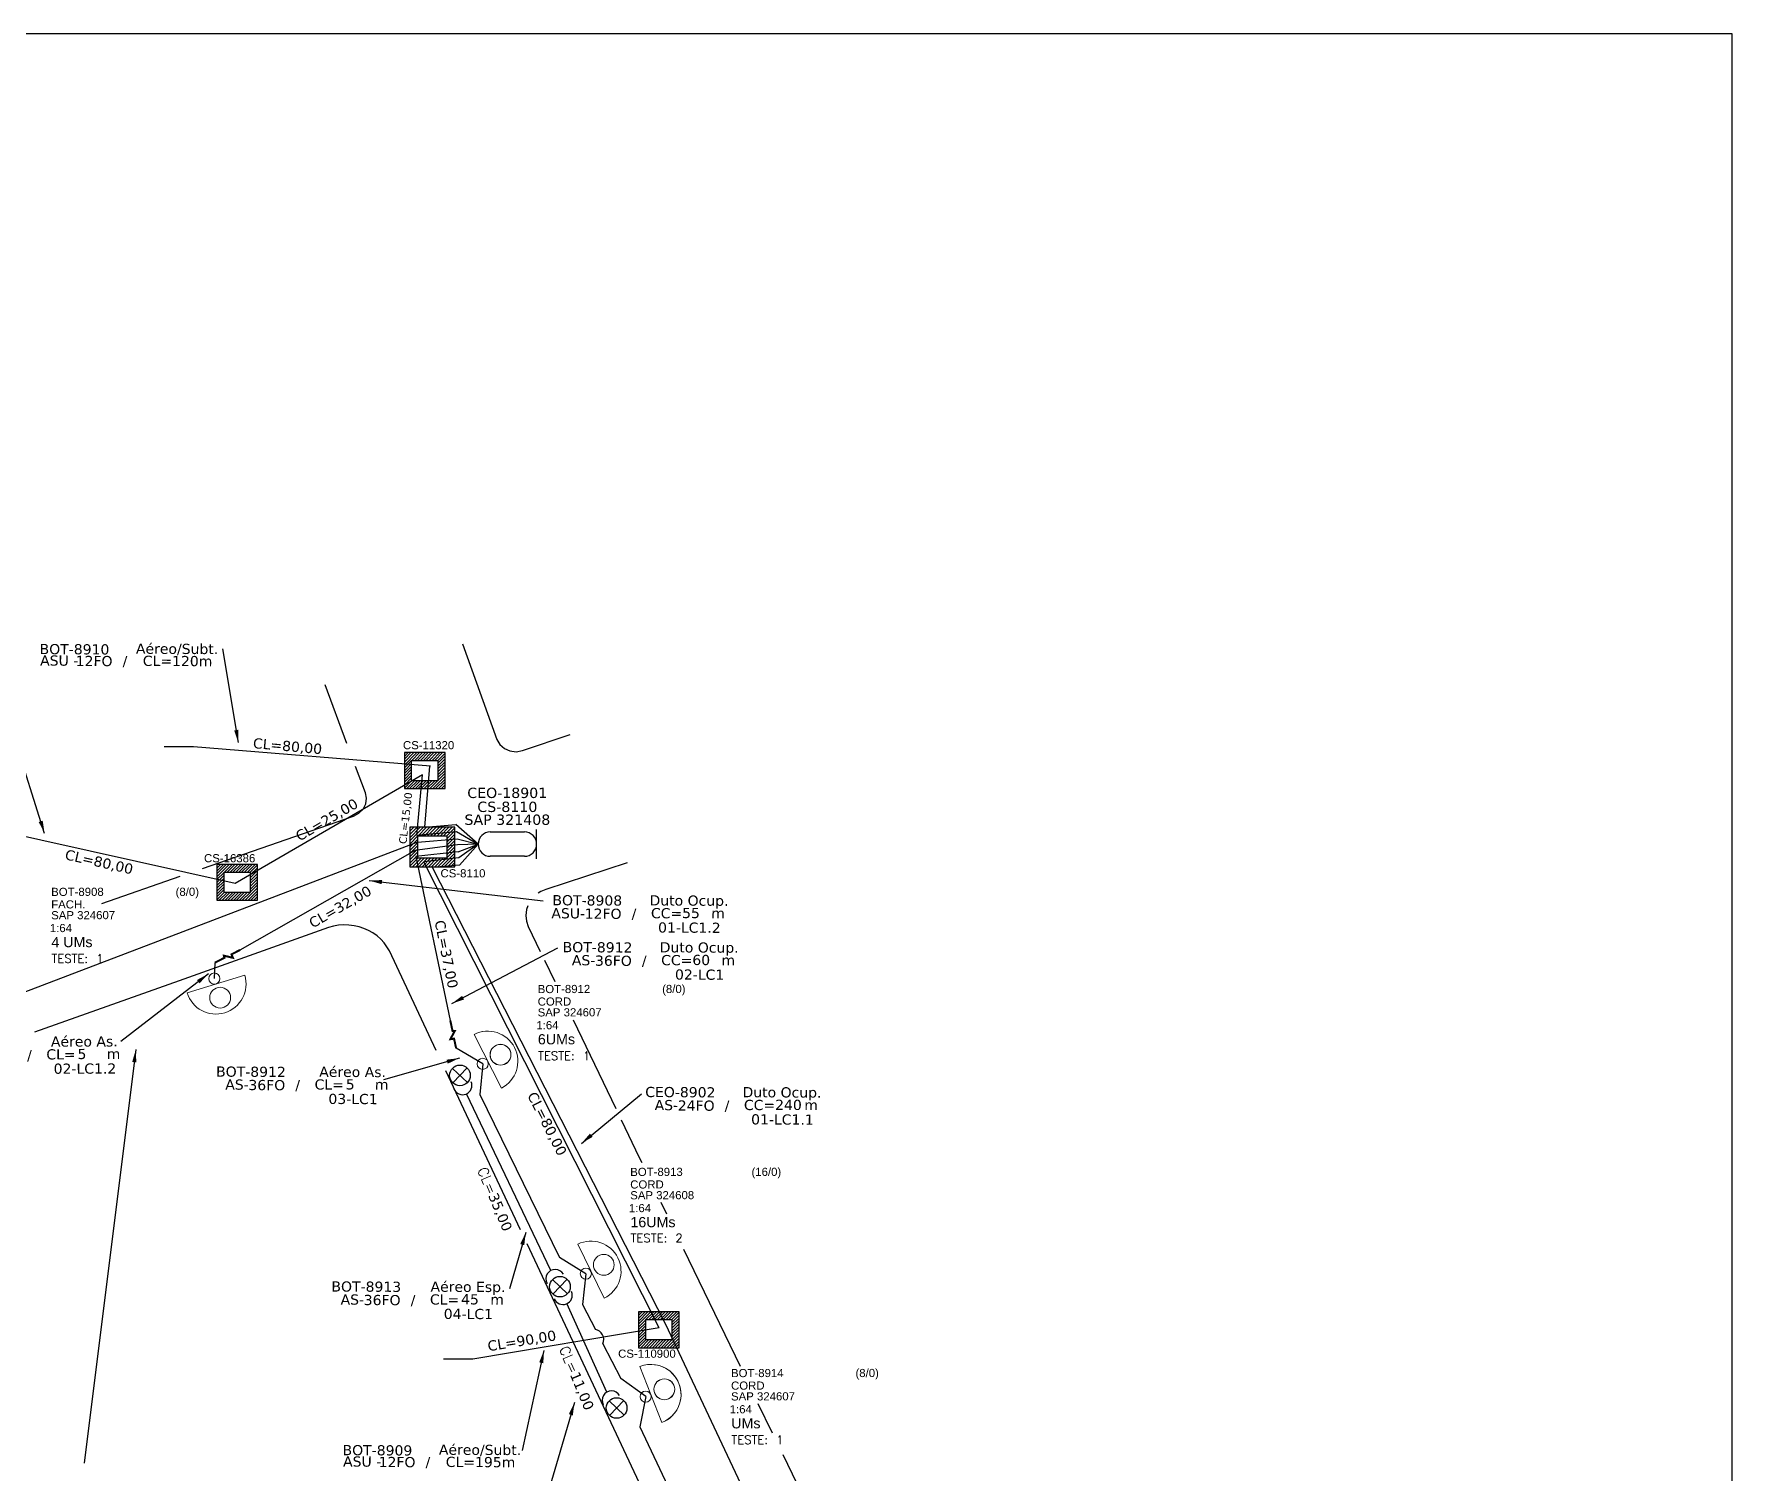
# Model space of a CAD drawing. Extents: x -89 to 1664, y 705 to 1299.
# Drawn here: x 482.6 to 749.2, y 1073 to 1299 of the extents above; entities that cross this region are included whole.
import ezdxf
from ezdxf.enums import TextEntityAlignment as Align

# ---------------------------------------------------------------- set-up
doc = ezdxf.new("R2010")
doc.units = 0
for name, color, linetype in [('10.1-Caixas Subterrâneas', 5, 'Continuous'), ('20.4-CEOS', 1, 'Continuous'), ('20.5-CEO', 1, 'Continuous'), ('CAP a instalar', 1, 'Continuous'), ('celulas gpon', 7, 'Continuous'), ('label_cabos', 7, 'Continuous'), ('Legenda', 1, 'Continuous'), ('locais', 7, 'Continuous'), ('QUADRA', 7, 'Continuous'), ('Subida Lateral', 5, 'Continuous')]:
    doc.layers.add(name, color=color, linetype=linetype)
for name, color, linetype, lineweight in [("20.0-LEGENDA DOS CDO'S", 1, 'Continuous', 0), ('20.2-CDO_POSTE', 1, 'Continuous', 5), ('20.6-CORDOALHA_SUPORTE', 7, 'Continuous', 25), ('CORDOALHA_SUPORTE', 7, 'Continuous', 25)]:
    doc.layers.add(name, color=color, linetype=linetype, lineweight=lineweight)
doc.layers.add('EXTRA', color=50, linetype='Continuous', plot=False)
doc.styles.add('ARIAL', font='arial.ttf')
doc.styles.add('DIGICADE', font='arial.ttf')
doc.styles.add('ROMANS', font='romans')
doc.styles.add('siredit', font='verdana.ttf')
doc.linetypes.add('FENCELINE1', pattern='A,0.25,-0.1,[133,ltypeshp.shx,S=0.1,R=0,X=-0.1,Y=0],-0.1,1', length=1.45)
doc.dimstyles.new('CC', dxfattribs={"dimtxt": 1, "dimasz": 2, "dimexe": 0.18, "dimexo": 0.0625, "dimgap": 0.09, "dimtad": 0, "dimdec": 0, "dimrnd": 1, "dimzin": 0, "dimdsep": 46, "dimtxsty": 'siredit', "dimblk": 'NONE', "dimcen": 0, "dimse1": 1, "dimse2": 1, "dimsd1": 1, "dimsd2": 1, "dimclrt": 7, "dimadec": 0, "dimazin": 0, "dimtfac": 1, "dimtdec": 0, "dimtofl": 0, "dimtmove": 0, "dimatfit": 3, "dimfxl": 0, "dimtolj": 1, "dimtzin": 0, "dimarcsym": 0})

# ---------------------------------------------------------------- blocks, each defined once
blk = doc.blocks.new('*X65')
at = {"color": 0, "linetype": 'Continuous'}
for p, q in [((-1.25, 0.34099), (-0.49099, 1.1)), ((-1.25, 0.517767), (-0.667767, 1.1)), ((-1.25, 0.694544), (-0.844544, 1.1)), ((-1.25, 0.87132), (-1.02132, 1.1)), ((-1.25, 1.048097), (-1.198097, 1.1)), ((-0.789214, 0.625), (-0.314214, 1.1)), ((-0.612437, 0.625), (-0.137437, 1.1)), ((-0.43566, 0.625), (0.03934, 1.1)), ((-0.258883, 0.625), (0.216117, 1.1)), ((-0.082107, 0.625), (0.392893, 1.1)), ((0.09467, 0.625), (0.56967, 1.1)), ((0.271447, 0.625), (0.746447, 1.1)), ((0.448223, 0.625), (0.923223, 1.1)), ((0.625, 0.625), (1.1, 1.1)), ((0.801777, 0.625), (1.25, 1.073223)), ((-1.25, 0.164214), (-0.8035, 0.610714)), ((-1.25, -0.012563), (-0.8035, 0.433937)), ((-1.25, -0.18934), (-0.8035, 0.25716)), ((-1.25, -0.366117), (-0.8035, 0.080383)), ((0.8035, 0.449947), (1.25, 0.896447)), ((0.8035, 0.27317), (1.25, 0.71967)), ((0.8035, 0.096393), (1.25, 0.542893)), ((0.8035, -0.080383), (1.25, 0.366117)), ((0.8035, -0.25716), (1.25, 0.18934)), ((0.8035, -0.433937), (1.25, 0.012563)), ((-1.25, -0.542893), (-0.8035, -0.096393)), ((-1.25, -0.71967), (-0.8035, -0.27317)), ((-1.25, -0.896447), (-0.8035, -0.449947)), ((-1.25, -1.073223), (-0.801777, -0.625)), ((-1.1, -1.1), (-0.625, -0.625)), ((-0.923223, -1.1), (-0.448223, -0.625)), ((-0.746447, -1.1), (-0.271447, -0.625)), ((-0.56967, -1.1), (-0.09467, -0.625)), ((-0.392893, -1.1), (0.082107, -0.625)), ((-0.216117, -1.1), (0.258883, -0.625)), ((-0.03934, -1.1), (0.43566, -0.625)), ((0.137437, -1.1), (0.612437, -0.625)), ((0.314214, -1.1), (0.789214, -0.625)), ((0.49099, -1.1), (1.25, -0.34099)), ((0.667767, -1.1), (1.25, -0.517767)), ((0.8035, -0.610714), (1.25, -0.164214)), ((0.844544, -1.1), (1.25, -0.694544)), ((1.02132, -1.1), (1.25, -0.87132)), ((1.198097, -1.1), (1.25, -1.048097))]:
    blk.add_line(p, q, dxfattribs=at)
blk = doc.blocks.new('MANHOLE_MQ')
at = {"color": 0, "linetype": 'Continuous'}
for p, q in [((0.00000623, 0.00000569), (-0.00000627, 0.00000569)), ((-0.00000627, 0.00000569), (-0.00000627, -0.00000531)), ((0.00000623, -0.00000531), (0.00000623, 0.00000569)), ((-0.00000404, 0.00000331), (0.00000399, 0.00000331)), ((-0.00000404, -0.00000294), (-0.00000404, 0.00000331)), ((0.00000399, 0.00000331), (0.00000399, -0.00000294)), ((0.00000399, -0.00000294), (-0.00000404, -0.00000294)), ((0.00000399, -0.00000294), (0.00000399, -0.00000294)), ((-0.00000627, -0.00000531), (0.00000623, -0.00000531))]:
    blk.add_line(p, q, dxfattribs=at)
at = {"color": 0, "linetype": 'Continuous', "xscale": 5e-06, "yscale": 5e-06, "zscale": 1e-05}
blk.add_blockref('*X65', (-0.00000002, 0.00000019), dxfattribs=at)
blk = doc.blocks.new('*U104')
at = {"color": 0}
blk.add_line((2.14, -0.58), (-2.1, -0.68), dxfattribs=at)
for centre, radius in [((0, 0.38), 0.733), ((0.03, -1.03), 0.393)]:
    blk.add_circle(centre, radius, dxfattribs=at)
blk.add_arc((0.02, -0.63), 2.12, 1.3782, 181.3782, dxfattribs=at)
blk = doc.blocks.new('Inst CDOE-8 CAIXA DIST OPT CDOE 48F_8D C_SPL OPTAP')
at = {"layer": "20.0-LEGENDA DOS CDO'S", "color": 0}
for tag, p, style, flags in [('ID_ATIVIDADE', (0.12, 6.47), 'ARIAL', 3), ('FATOR', (7.92, 6.47), 'ARIAL', 1), ('QTDE', (0.23, -0.97), 'DIGICADE', 3)]:
    blk.add_attdef(tag, p, '', height=0.8, rotation=0.118, dxfattribs=dict(at, style=style, flags=flags))
at = {"layer": "20.0-LEGENDA DOS CDO'S", "color": 0, "style": 'ARIAL'}
for tag, p, height in [('FID', (0.12, 5.25), 0.8), ('SAP', (0.12, 2.96), 0.8), ('CORDOALHA', (0.12, 4.02), 0.8), ('1:XX', (-0.01, 1.7), 0.8), ('UMS', (0.14, 0.22), 1)]:
    blk.add_attdef(tag, p, '', height=height, rotation=0.118, dxfattribs=at)
blk.add_attdef('FIBRAS_UTILIZADAS', text='', height=0.8, rotation=0.118, dxfattribs=at).set_placement((13.48, 5.26), align=Align.CENTER)
blk = doc.blocks.new('Teste  FTTH')
at = {"color": 0, "lineweight": 0, "style": 'ROMANS'}
for tag, p in [('TESTE', (-2.302, -0.29)), ('QTDE', (0.212, -0.29))]:
    blk.add_attdef(tag, p, '', height=0.48, dxfattribs=at)
for tag, p, flags in [('FID', (-2.227, -1.253), 1), ('FATOR', (-2.227, -2.028), 3), ('ID_ATIVIDADE', (-2.227, -2.716), 3)]:
    blk.add_attdef(tag, p, '', height=0.48, dxfattribs=dict(at, flags=flags))
blk = doc.blocks.new('Inst CDOE-16 CAIXA DIST OPT CDOE 48F_16D C_SPL_2_1_8')
at = {"layer": "20.0-LEGENDA DOS CDO'S", "color": 0}
for tag, p, style, flags in [('ID_ATIVIDADE', (0.12, 6.47), 'ARIAL', 3), ('FATOR', (7.92, 6.47), 'ARIAL', 1), ('QTDE', (0.1, -1.17), 'DIGICADE', 3)]:
    blk.add_attdef(tag, p, '', height=0.8, rotation=0.118, dxfattribs=dict(at, style=style, flags=flags))
at = {"layer": "20.0-LEGENDA DOS CDO'S", "color": 0, "style": 'ARIAL'}
for tag, p, height in [('FID', (0.12, 5.25), 0.8), ('SAP', (0.12, 2.96), 0.8), ('CORDOALHA', (0.12, 4.02), 0.8), ('1:XX', (-0.01, 1.7), 0.8), ('UMS', (0.14, 0.22), 1)]:
    blk.add_attdef(tag, p, '', height=height, rotation=0.118, dxfattribs=at)
blk.add_attdef('FIBRAS_UTILIZADAS', text='', height=0.8, rotation=0.118, dxfattribs=at).set_placement((13.48, 5.26), align=Align.CENTER)
blk = doc.blocks.new('Inst CORD ALUMINIO 4.8 MM 3F(sem recursos)')
at = {"layer": '20.6-CORDOALHA_SUPORTE', "color": 0, "lineweight": 0, "style": 'ROMANS'}
blk.add_attdef('LANCE', text='', height=1, dxfattribs=at).set_placement((-0.54, -2.21), align=Align.RIGHT)
at = {"layer": '20.6-CORDOALHA_SUPORTE', "color": 0, "style": 'siredit'}
blk.add_attdef('QTDE', (-0.54, -2.21), '', height=1, rotation=359.69, dxfattribs=at)
at = {"layer": '20.6-CORDOALHA_SUPORTE', "color": 0, "lineweight": 0, "style": 'ROMANS'}
for tag, p, flags in [('FATOR', (-5.2, -4.44), 3), ('ID_ATIVIDADE', (-5.2, -6.67), 3), ('FID', (-5.2, -8.9), 1)]:
    blk.add_attdef(tag, p, '', height=1, dxfattribs=dict(at, flags=flags))
blk = doc.blocks.new('Inst CB ESP CFOA-SM-AS-80-TS-36')
at = {"layer": 'label_cabos', "color": 0, "style": 'siredit'}
for tag, flags, p in [('ID_ATIVIDADE', 3, (1.31, 2.67)), ('FATOR', 1, (11.56, 2.55))]:
    blk.add_attdef(tag, text='', height=1, rotation=359.69, dxfattribs=dict(at, flags=flags)).set_placement(p, align=Align.MIDDLE_CENTER)
for tag, p in [('DESTINO_CABO', (3.13, 1.26)), ('TIPO_CABO', (13.11, 1.24)), ('TIPO_CABO', (1.76, 0)), ('CABO', (4.69, -0.05)), ('/', (7.71, -0.05)), ('LANCE', (10.81, 0)), ('UND', (15.96, 0)), ('FID', (13.15, -1.41))]:
    blk.add_attdef(tag, text='', height=1, rotation=359.69, dxfattribs=at).set_placement(p, align=Align.MIDDLE_CENTER)
blk.add_attdef('QTDE', (12.43, -0.47), '', height=1, rotation=359.69, dxfattribs=at)
blk = doc.blocks.new('Inst CB AS CFOA-SM-AS-80-TS-36')
at = {"layer": 'label_cabos', "color": 0, "style": 'siredit'}
for tag, flags, p in [('ID_ATIVIDADE', 3, (1.31, 2.67)), ('FATOR', 1, (11.56, 2.55))]:
    blk.add_attdef(tag, text='', height=1, rotation=359.69, dxfattribs=dict(at, flags=flags)).set_placement(p, align=Align.MIDDLE_CENTER)
for tag, p in [('DESTINO_CABO', (3.13, 1.26)), ('TIPO_CABO', (13.11, 1.24)), ('TIPO_CABO', (1.76, 0)), ('CABO', (4.69, -0.05)), ('/', (7.71, -0.05)), ('LANCE', (10.81, 0)), ('UND', (15.96, 0)), ('FID', (13.15, -1.41))]:
    blk.add_attdef(tag, text='', height=1, rotation=359.69, dxfattribs=at).set_placement(p, align=Align.MIDDLE_CENTER)
blk.add_attdef('QTDE', (12.43, -0.47), '', height=1, rotation=359.69, dxfattribs=at)
blk = doc.blocks.new('Inst CB DT OCUP CFOA-SM-AS-80-TS-36')
at = {"layer": 'label_cabos', "color": 0, "style": 'siredit'}
for tag, flags, p in [('ID_ATIVIDADE', 3, (1.31, 2.67)), ('FATOR', 1, (11.56, 2.55))]:
    blk.add_attdef(tag, text='', height=1, rotation=359.69, dxfattribs=dict(at, flags=flags)).set_placement(p, align=Align.MIDDLE_CENTER)
for tag, p in [('DESTINO_CABO', (3.13, 1.26)), ('TIPO_CABO', (13.11, 1.24)), ('TIPO_CABO', (1.76, 0)), ('CABO', (4.69, -0.05)), ('/', (7.71, -0.05)), ('LANCE', (10.91, 0)), ('UND', (15.96, 0)), ('FID', (13.15, -1.41))]:
    blk.add_attdef(tag, text='', height=1, rotation=359.69, dxfattribs=at).set_placement(p, align=Align.MIDDLE_CENTER)
blk.add_attdef('QTDE', (12.43, -0.47), '', height=1, rotation=359.69, dxfattribs=at)
blk = doc.blocks.new('_None')
blk = doc.blocks.new('Inst CB DT OCUP CFOA-SM-AS-80-TS-24')
at = {"layer": 'label_cabos', "color": 0, "style": 'siredit'}
for tag, flags, p in [('ID_ATIVIDADE', 3, (1.31, 2.67)), ('FATOR', 1, (11.56, 2.55))]:
    blk.add_attdef(tag, text='', height=1, rotation=359.69, dxfattribs=dict(at, flags=flags)).set_placement(p, align=Align.MIDDLE_CENTER)
for tag, p in [('DESTINO_CABO', (3.13, 1.26)), ('TIPO_CABO', (13.11, 1.24)), ('TIPO_CABO', (1.76, 0)), ('CABO', (4.69, -0.05)), ('/', (7.71, -0.05)), ('LANCE', (10.91, 0)), ('UND', (15.96, 0)), ('FID', (13.15, -1.41))]:
    blk.add_attdef(tag, text='', height=1, rotation=359.69, dxfattribs=at).set_placement(p, align=Align.MIDDLE_CENTER)
blk.add_attdef('QTDE', (12.43, -0.47), '', height=1, rotation=359.69, dxfattribs=at)
blk = doc.blocks.new('Inst CB AS CFOA-SM-ASU-120-S-12')
at = {"layer": 'label_cabos', "color": 0, "style": 'siredit'}
for tag, flags, p in [('ID_ATIVIDADE', 3, (1.31, 2.67)), ('FATOR', 1, (11.56, 2.55))]:
    blk.add_attdef(tag, text='', height=1, rotation=359.69, dxfattribs=dict(at, flags=flags)).set_placement(p, align=Align.MIDDLE_CENTER)
for tag, p in [('DESTINO_CABO', (3.13, 1.26)), ('TIPO_CABO', (13.11, 1.24)), ('TIPO_CABO', (1.26, 0)), ('CABO', (4.69, -0.05)), ('/', (7.71, -0.05)), ('LANCE', (10.81, 0)), ('UND', (15.96, 0)), ('FID', (13.15, -1.41))]:
    blk.add_attdef(tag, text='', height=1, rotation=359.69, dxfattribs=at).set_placement(p, align=Align.MIDDLE_CENTER)
blk.add_attdef('QTDE', (12.43, -0.47), '', height=1, rotation=359.69, dxfattribs=at)
blk = doc.blocks.new('Inst CB DT OCUP CFOA-SM-ASU-120-S-12')
at = {"layer": 'label_cabos', "color": 0, "style": 'siredit'}
for tag, flags, p in [('ID_ATIVIDADE', 3, (1.31, 2.67)), ('FATOR', 1, (11.56, 2.55))]:
    blk.add_attdef(tag, text='', height=1, rotation=359.69, dxfattribs=dict(at, flags=flags)).set_placement(p, align=Align.MIDDLE_CENTER)
for tag, p in [('DESTINO_CABO', (3.13, 1.26)), ('TIPO_CABO', (13.11, 1.24)), ('TIPO_CABO', (1.26, 0)), ('CABO', (4.69, -0.05)), ('/', (7.71, -0.05)), ('LANCE', (10.91, 0)), ('UND', (15.96, 0)), ('FID', (13.15, -1.41))]:
    blk.add_attdef(tag, text='', height=1, rotation=359.69, dxfattribs=at).set_placement(p, align=Align.MIDDLE_CENTER)
blk.add_attdef('QTDE', (12.43, -0.47), '', height=1, rotation=359.69, dxfattribs=at)
blk = doc.blocks.new('LEGENDA DOS CABOS')
at = {"layer": 'EXTRA', "color": 0, "style": 'siredit'}
for tag, p in [('ID', (4.6, 0.97)), ('XX', (9.03, 0.97))]:
    blk.add_attdef(tag, text='', height=0.48, rotation=359.69, dxfattribs=at).set_placement(p, align=Align.MIDDLE_CENTER)
at = {"layer": 'Legenda', "color": 0, "style": 'siredit'}
for tag, p in [('TIPO_CABO', (1.31, 0)), ('CABO', (4.69, -0.05)), ('/', (6.81, -0.05)), ('METROS', (10.03, -0.05))]:
    blk.add_attdef(tag, text='', height=0.8, rotation=359.69, dxfattribs=at).set_placement(p, align=Align.MIDDLE_CENTER)

msp = doc.modelspace()

# ---------------------------------------------------------------- linework, layer by layer
msp.add_lwpolyline([(-89.32, 705.02), (749.25, 705.02), (749.25, 1299.02), (-89.32, 1299.02), (-89.32, 705.02)])
at = {"layer": '20.5-CEO', "color": 7}
for p, q in [((554.27, 1173.7), (559.64, 1173.7)), ((559.64, 1169.88), (554.27, 1169.88))]:
    msp.add_line(p, q, dxfattribs=at)
msp.add_lwpolyline([(561.55, 1169.48), (561.55, 1174.1)], dxfattribs=at)
for centre, start, end in [((554.27, 1171.79), 90, 270), ((559.64, 1171.79), 270, 90)]:
    msp.add_arc(centre, 1.91, start, end, dxfattribs=at)
at = {"layer": 'CAP a instalar', "color": 251, "linetype": 'FENCELINE1', "ltscale": 3}
for points in [[(507.67, 1187.05), (503.07, 1187.05)], [(543.99, 1174.44), (548.84, 1174.89)], [(552.35, 1171.79), (548.84, 1174.87)]]:
    msp.add_lwpolyline(points, dxfattribs=at)
at = {"layer": 'CAP a instalar', "color": 251, "ltscale": 5}
for points in [[(544.89, 1184.02), (544.89, 1184.02), (507.67, 1187.05)], [(543.99, 1174.44), (544.77, 1184.03)], [(543.62, 1182.68), (543.62, 1182.68), (543.62, 1182.68), (514.2, 1165.59), (514.2, 1165.59), (475.91, 1174.14)], [(542.75, 1173.2), (543.62, 1182.68)], [(542.75, 1173.2), (548.95, 1173.75)], [(548.95, 1173.75), (552.35, 1171.79)], [(552.35, 1171.79), (549.34, 1169.62)], [(549.34, 1169.62), (543.82, 1169)], [(580.81, 1095.84), (543.82, 1169)], [(580.81, 1095.84), (551.51, 1090.9)], [(551.51, 1090.9), (546.91, 1090.9)]]:
    msp.add_lwpolyline(points, dxfattribs=at)
at = {"layer": 'CAP a instalar', "color": 7, "ltscale": 5}
for points in [[(542.85, 1172.08), (505.98, 1158.01)], [(514.99, 1155.17), (542.43, 1170.8)], [(542.58, 1169.85), (547.99, 1144.1)], [(581.81, 1096.35), (545.19, 1168.1)], [(505.98, 1158.01), (389.34, 1113.51), (389.34, 1113.51), (389.34, 1113.51)], [(511.02, 1153.17), (510.93, 1150.67)], [(626.89, 1000.61), (626.89, 1000.61), (626.89, 1000.61), (626.89, 1000.61), (581.81, 1096.35)]]:
    msp.add_lwpolyline(points, dxfattribs=at)
at = {"layer": 'CAP a instalar', "color": 7, "linetype": 'FENCELINE1', "ltscale": 3}
for points in [[(549.14, 1171.69), (542.43, 1170.8), (542.43, 1170.8)], [(549.25, 1170.57), (542.58, 1169.85)], [(542.85, 1172.08), (549.05, 1172.63)], [(549.05, 1172.63), (552.35, 1171.79)], [(552.35, 1171.79), (549.14, 1171.69)], [(549.25, 1170.57), (552.35, 1171.79)], [(552.35, 1171.79), (549.44, 1168.5)], [(549.44, 1168.5), (545.19, 1168.1)], [(552.63, 1132.46), (565.14, 1106.86)], [(568.74, 1099.51), (570.77, 1095.58)], [(571.94, 1093.33), (574.75, 1087.89)], [(577.74, 1080.27), (615.69, 999.86)]]:
    msp.add_lwpolyline(points, dxfattribs=at)
at = {"layer": 'CAP a instalar', "ltscale": 5}
msp.add_lwpolyline([(542.85, 1172.08), (542.85, 1172.08), (542.9, 1172.07)], dxfattribs=at)
at = {"layer": 'CAP a instalar', "color": 7, "linetype": 'FENCELINE1', "ltscale": 5}
for points in [[(553.09, 1137.29), (548.9, 1139.75)], [(553.09, 1137.29), (552.63, 1132.46)], [(569.28, 1104.33), (565.14, 1106.86)], [(569.28, 1104.33), (568.74, 1099.51)], [(578.67, 1085.03), (574.75, 1087.89)], [(578.67, 1085.03), (577.74, 1080.27)]]:
    msp.add_lwpolyline(points, dxfattribs=at)
at = {"layer": 'CAP a instalar', "color": 7, "linetype": 'FENCELINE1', "ltscale": 3}
msp.add_lwpolyline([(571.93, 1093.32, 0.489719), (570.77, 1095.58)], format="xyb", dxfattribs=at)
at = {"layer": 'CAP a instalar', "linetype": 'FENCELINE1', "ltscale": 3}
msp.add_lwpolyline([(580.81, 1095.84), (580.81, 1095.84)], dxfattribs=at)
at = {"layer": 'CORDOALHA_SUPORTE'}
for p, q in [((563.75, 1104.81), (550.55, 1132.58)), ((572.57, 1085.74), (566.27, 1099.63))]:
    msp.add_line(p, q, dxfattribs=at)
for centre, start, end in [((549.92, 1133.91), 202.2204, 22.2204), ((564.46, 1103.53), 29.1415, 209.1415), ((565.67, 1100.96), 202.2204, 22.2204), ((573.29, 1084.46), 29.1415, 209.1415)]:
    msp.add_arc(centre, 1.47, start, end, dxfattribs=at)
at = {"layer": 'locais', "color": 1}
for p, q in [((548.32, 1136.58), (550.69, 1134.36)), ((550.62, 1136.65), (548.4, 1134.28)), ((564.03, 1103.4), (566.4, 1101.18)), ((566.32, 1103.47), (564.1, 1101.1)), ((572.92, 1084.35), (575.29, 1082.13)), ((575.22, 1084.43), (573, 1082.05))]:
    msp.add_line(p, q, dxfattribs=at)
for centre in [(549.51, 1135.47), (565.21, 1102.29), (574.11, 1083.24)]:
    msp.add_circle(centre, 1.62, dxfattribs=at)
at = {"layer": 'QUADRA'}
for points in [[(549.89, 1203.24), (555.31, 1188.23), (555.77, 1187.44), (556.48, 1186.81), (557.36, 1186.43), (558.33, 1186.31), (559.31, 1186.49), (566.8, 1189.02)], [(549.89, 1203.24), (555.31, 1188.23), (555.77, 1187.44), (556.48, 1186.81), (557.36, 1186.43), (558.33, 1186.31), (559.31, 1186.49), (566.8, 1189.02)], [(531.76, 1187.6), (528.33, 1196.83)], [(509.09, 1167.96), (532.8, 1176.18), (533.64, 1176.63), (534.3, 1177.3), (534.71, 1178.13), (534.82, 1179.03), (534.66, 1179.82), (533.12, 1183.96)], [(575.76, 1168.85), (562.97, 1164.68), (562.18, 1164.35), (561.77, 1164.07)], [(493.27, 1162.46), (505.58, 1166.74)], [(560.17, 1162.12), (559.94, 1161.5), (559.84, 1160.6), (559.95, 1159.69), (560.24, 1158.83), (562.12, 1154.92)], [(545.77, 1139.37), (538.42, 1155.01), (538.04, 1155.67), (537.59, 1156.3), (537.07, 1156.86), (536.49, 1157.39), (535.84, 1157.84), (535.15, 1158.24), (534.43, 1158.56), (533.66, 1158.81), (532.88, 1158.98), (532.08, 1159.08), (531.27, 1159.1), (530.46, 1159.05), (529.66, 1158.91), (528.89, 1158.7), (528.14, 1158.42), (505.4, 1150.33)], [(562.76, 1153.58), (564.39, 1150.21)], [(505.4, 1150.33), (482.72, 1142.26)], [(567.28, 1144.19), (573.96, 1130.28)], [(559, 1111.23), (547.27, 1136.18)], [(574.83, 1128.48), (577.67, 1122.57), (578.04, 1121.79)], [(581.05, 1115.56), (581.93, 1113.74)], [(578.08, 1070.65), (560.05, 1109.01)], [(584.62, 1108.17), (593.48, 1089.83)], [(596.3, 1083.97), (598.53, 1079.36)], [(600.19, 1075.92), (651.74, 969.13)]]:
    msp.add_lwpolyline(points, dxfattribs=at)
at = {"layer": 'Subida Lateral', "color": 5, "const_width": 0.32}
for points in [[(514.99, 1155.17), (513.63, 1154.48), (513.86, 1153.94), (512.44, 1154.27), (512.53, 1153.94), (511.02, 1153.17)], [(548.9, 1139.75), (548.58, 1141.24), (548, 1141.16), (548.69, 1142.44), (548.34, 1142.44), (547.99, 1144.1)]]:
    msp.add_lwpolyline(points, dxfattribs=at)

# ---------------------------------------------------------------- block references
at = {"color": 0, "lineweight": 0, "xscale": 1.6, "yscale": 1.6, "zscale": 1.6, "rotation": 292.9057696584198}
for p, values in [((557.5, 1117.19), {'QTDE': '35,00', 'LANCE': 'CL='}), ((570.33, 1089.09), {'QTDE': '11,00', 'LANCE': 'CL='})]:
    msp.add_blockref('Inst CORD ALUMINIO 4.8 MM 3F(sem recursos)', p, dxfattribs=at).add_auto_attribs(values)
at = {"layer": '10.1-Caixas Subterrâneas', "color": 30}
for p, xscale, yscale, zscale, rotation in [((543.96, 1183.44), 511660.0868978531, 511660.0868978531, 511660.0868978531, 180.0000000000626), ((545.15, 1171.45), 564846.2108107813, 564846.2108107813, 564846.2108107813, 180.0000000000624), ((514.52, 1165.89), 511660.0868978531, 511660.0868978531, 511660.0868978531, 180.0000000000626), ((580.72, 1095.62), 511660.0868978531, 511660.0868978531, 511660.0868978531, 180.0000000000627)]:
    msp.add_blockref('MANHOLE_MQ', p, dxfattribs=dict(at, xscale=xscale, yscale=yscale, zscale=zscale, rotation=rotation))
at = {"layer": "20.0-LEGENDA DOS CDO'S", "color": 7, "lineweight": 0, "xscale": 1.6, "yscale": 1.6, "zscale": 1.6}
for name, p, values in [('Inst CDOE-8 CAIXA DIST OPT CDOE 48F_8D C_SPL OPTAP', (485.13, 1155.25), {'FID': 'BOT-8908', 'CORDOALHA': 'FACH.', 'SAP': 'SAP 324607', '1:XX': '1:64', 'UMS': '4 UMs', 'FIBRAS_UTILIZADAS': '(8/0)'}), ('Inst CDOE-8 CAIXA DIST OPT CDOE 48F_8D C_SPL OPTAP', (561.52, 1139.99), {'FID': 'BOT-8912', 'CORDOALHA': 'CORD', 'SAP': 'SAP 324607', '1:XX': '1:64', 'UMS': '6UMs', 'FIBRAS_UTILIZADAS': '(8/0)'}), ('Inst CDOE-16 CAIXA DIST OPT CDOE 48F_16D C_SPL_2_1_8', (576.05, 1111.27), {'FID': 'BOT-8913', 'CORDOALHA': 'CORD', 'SAP': 'SAP 324608', '1:XX': '1:64', 'UMS': '16UMs', 'FIBRAS_UTILIZADAS': '(16/0)'}), ('Inst CDOE-8 CAIXA DIST OPT CDOE 48F_8D C_SPL OPTAP', (591.88, 1079.68), {'FID': 'BOT-8914', 'CORDOALHA': 'CORD', 'SAP': 'SAP 324607', '1:XX': '1:64', 'UMS': 'UMs', 'FIBRAS_UTILIZADAS': '(8/0)'})]:
    msp.add_blockref(name, p, dxfattribs=at).add_auto_attribs(values)
at = {"layer": "20.0-LEGENDA DOS CDO'S", "lineweight": 0}
for p, xscale, yscale, zscale, rotation, values in [((491.81, 1153.96), 2.8008, 2.8008, 2.8008, 3.126797674058592e-05, {'TESTE': 'TESTE:', 'QTDE': '1'}), ((568.21, 1138.7), 2.8008, 2.8008, 2.8008, 3.126797674058592e-05, {'TESTE': 'TESTE:', 'QTDE': '1'}), ((582.74, 1110.07), 2.80079999999999, 2.800799999999991, 2.800799999999991, 0.004078562105398154, {'TESTE': 'TESTE:', 'QTDE': '2'}), ((598.57, 1078.39), 2.8008, 2.8008, 2.8008, 3.126797674058592e-05, {'TESTE': 'TESTE:', 'QTDE': '1'})]:
    msp.add_blockref('Teste  FTTH', p, dxfattribs=dict(at, xscale=xscale, yscale=yscale, zscale=zscale, rotation=rotation)).add_auto_attribs(values)
at = {"layer": '20.2-CDO_POSTE', "color": 7, "yscale": 2.227287655997005, "zscale": 2.227287655997005}
for p, xscale, rotation in [((511.59, 1148.48), -2.227287655997005, 198.319158509933), ((555.13, 1138.32), -2.227287655997005, 298.4639759217304), ((555.12, 1138.34), 2.227287655997005, 295.7076420256078), ((580.81, 1085.85), -2.227287655997006, 292.7949268008023), ((580.8, 1085.88), 2.227287655997006, 290.0385929046797)]:
    msp.add_blockref('*U104', p, dxfattribs=dict(at, xscale=xscale, rotation=rotation))
at = {"layer": '20.2-CDO_POSTE', "xscale": -2.227287655997005, "yscale": 2.227287655997005, "zscale": 2.227287655997005, "rotation": 297.4775819484187}
msp.add_blockref('*U104', (571.34, 1105.33), dxfattribs=at)
at = {"layer": 'label_cabos', "color": 0, "lineweight": 0}
ref = msp.add_blockref('LEGENDA DOS CABOS', (482.2, 1199.79), dxfattribs=dict(at, xscale=1.6, yscale=1.6, zscale=1.6))
ref.add_attrib('ID', 'BOT-8910', dxfattribs={"color": 0, "height": 1.6, "rotation": 359.69, "style": 'siredit'}).set_placement((488.98, 1202.4), align=Align.MIDDLE_CENTER)
ref.add_attrib('CABO', '12FO', dxfattribs={"color": 0, "height": 1.6, "rotation": 359.69, "style": 'siredit'}).set_placement((492.06, 1200.55), align=Align.MIDDLE_CENTER)
ref.add_attrib('METROS', 'CL=120m', dxfattribs={"color": 0, "height": 1.6, "rotation": 359.69, "style": 'siredit'}).set_placement((505.17, 1200.55), align=Align.MIDDLE_CENTER)
ref.add_attrib('XX', 'Aéreo/Subt.', dxfattribs={"color": 0, "height": 1.6, "rotation": 359.69, "style": 'siredit'}).set_placement((505.09, 1202.46), align=Align.MIDDLE_CENTER)
ref.add_attrib('/', '/', dxfattribs={"color": 0, "height": 1.6, "rotation": 359.69, "style": 'siredit'}).set_placement((496.91, 1200.55), align=Align.MIDDLE_CENTER)
ref.add_attrib('TIPO_CABO', 'ASU -', dxfattribs={"color": 0, "height": 1.6, "rotation": 359.69, "style": 'siredit'}).set_placement((486.58, 1200.62), align=Align.MIDDLE_CENTER)
ref = msp.add_blockref('Inst CB DT OCUP CFOA-SM-ASU-120-S-12', (564.49, 1160.94), dxfattribs=dict(at, xscale=1.6, yscale=1.6, zscale=1.6))
ref.add_attrib('DESTINO_CABO', 'BOT-8908', dxfattribs={"color": 0, "height": 1.6, "rotation": 359.69, "style": 'siredit'}).set_placement((569.5, 1162.96), align=Align.MIDDLE_CENTER)
ref.add_attrib('CABO', '12FO', dxfattribs={"color": 0, "height": 1.6, "rotation": 359.69, "style": 'siredit'}).set_placement((571.99, 1160.86), align=Align.MIDDLE_CENTER)
ref.add_attrib('TIPO_CABO', 'Duto Ocup.', dxfattribs={"color": 0, "height": 1.6, "rotation": 359.69, "style": 'siredit'}).set_placement((585.47, 1162.93), align=Align.MIDDLE_CENTER)
ref.add_attrib('/', '/', dxfattribs={"color": 0, "height": 1.6, "rotation": 359.69, "style": 'siredit'}).set_placement((576.83, 1160.86), align=Align.MIDDLE_CENTER)
ref.add_attrib('TIPO_CABO', 'ASU-', dxfattribs={"color": 0, "height": 1.6, "rotation": 359.69, "style": 'siredit'}).set_placement((566.51, 1160.93), align=Align.MIDDLE_CENTER)
ref.add_attrib('FID', '01-LC1.2', dxfattribs={"color": 0, "height": 1.6, "rotation": 359.69, "style": 'siredit'}).set_placement((585.53, 1158.68), align=Align.MIDDLE_CENTER)
ref.add_attrib('LANCE', 'CC=', dxfattribs={"color": 0, "height": 1.6, "rotation": 359.69, "style": 'siredit'}).set_placement((581.95, 1160.94), align=Align.MIDDLE_CENTER)
ref.add_attrib('QTDE', '55', (584.38, 1160.18), dxfattribs={"color": 0, "height": 1.6, "rotation": 359.69, "style": 'siredit'})
ref.add_attrib('UND', 'm', dxfattribs={"color": 0, "height": 1.6, "rotation": 359.69, "style": 'siredit'}).set_placement((590.03, 1160.94), align=Align.MIDDLE_CENTER)
ref = msp.add_blockref('Inst CB DT OCUP CFOA-SM-AS-80-TS-36', (566.1, 1153.57), dxfattribs=dict(at, xscale=1.6, yscale=1.6, zscale=1.6))
ref.add_attrib('DESTINO_CABO', 'BOT-8912', dxfattribs={"color": 0, "height": 1.6, "rotation": 359.69, "style": 'siredit'}).set_placement((571.11, 1155.59), align=Align.MIDDLE_CENTER)
ref.add_attrib('CABO', '36FO', dxfattribs={"color": 0, "height": 1.6, "rotation": 359.69, "style": 'siredit'}).set_placement((573.6, 1153.48), align=Align.MIDDLE_CENTER)
ref.add_attrib('TIPO_CABO', 'Duto Ocup.', dxfattribs={"color": 0, "height": 1.6, "rotation": 359.69, "style": 'siredit'}).set_placement((587.07, 1155.56), align=Align.MIDDLE_CENTER)
ref.add_attrib('/', '/', dxfattribs={"color": 0, "height": 1.6, "rotation": 359.69, "style": 'siredit'}).set_placement((578.44, 1153.48), align=Align.MIDDLE_CENTER)
ref.add_attrib('TIPO_CABO', 'AS-', dxfattribs={"color": 0, "height": 1.6, "rotation": 359.69, "style": 'siredit'}).set_placement((568.92, 1153.56), align=Align.MIDDLE_CENTER)
ref.add_attrib('FID', '02-LC1', dxfattribs={"color": 0, "height": 1.6, "rotation": 359.69, "style": 'siredit'}).set_placement((587.14, 1151.3), align=Align.MIDDLE_CENTER)
ref.add_attrib('LANCE', 'CC=', dxfattribs={"color": 0, "height": 1.6, "rotation": 359.69, "style": 'siredit'}).set_placement((583.55, 1153.57), align=Align.MIDDLE_CENTER)
ref.add_attrib('QTDE', '60', (585.99, 1152.81), dxfattribs={"color": 0, "height": 1.6, "rotation": 359.69, "style": 'siredit'})
ref.add_attrib('UND', 'm', dxfattribs={"color": 0, "height": 1.6, "rotation": 359.69, "style": 'siredit'}).set_placement((591.64, 1153.57), align=Align.MIDDLE_CENTER)
at = {"layer": 'label_cabos'}
ref = msp.add_blockref('Inst CB AS CFOA-SM-ASU-120-S-12', (469.57, 1138.64), dxfattribs=dict(at, xscale=1.6, yscale=1.6, zscale=1.6, rotation=0.4634636605450999))
ref.add_attrib('DESTINO_CABO', 'BOT-8908', dxfattribs={"color": 0, "height": 1.6, "rotation": 0.1535, "style": 'siredit'}).set_placement((474.56, 1140.7), align=Align.MIDDLE_CENTER)
ref.add_attrib('TIPO_CABO', 'Aéreo As.', dxfattribs={"color": 0, "height": 1.6, "rotation": 0.1535, "style": 'siredit'}).set_placement((490.52, 1140.8), align=Align.MIDDLE_CENTER)
ref.add_attrib('CABO', '12FO', dxfattribs={"color": 0, "height": 1.6, "rotation": 0.1535, "style": 'siredit'}).set_placement((477.06, 1138.62), align=Align.MIDDLE_CENTER)
ref.add_attrib('/', '/', dxfattribs={"color": 0, "height": 1.6, "rotation": 0.1535, "style": 'siredit'}).set_placement((481.91, 1138.65), align=Align.MIDDLE_CENTER)
ref.add_attrib('TIPO_CABO', 'ASU-', dxfattribs={"color": 0, "height": 1.6, "rotation": 0.1535, "style": 'siredit'}).set_placement((471.59, 1138.65), align=Align.MIDDLE_CENTER)
ref.add_attrib('FID', '02-LC1.2', dxfattribs={"color": 0, "height": 1.6, "rotation": 0.1535, "style": 'siredit'}).set_placement((490.62, 1136.54), align=Align.MIDDLE_CENTER)
ref.add_attrib('LANCE', 'CL=', dxfattribs={"color": 0, "height": 1.6, "rotation": 0.1535, "style": 'siredit'}).set_placement((486.86, 1138.78), align=Align.MIDDLE_CENTER)
ref.add_attrib('QTDE', '5', (489.46, 1138.04), dxfattribs={"color": 0, "height": 1.6, "rotation": 0.1535, "style": 'siredit'})
ref.add_attrib('UND', 'm', dxfattribs={"color": 0, "height": 1.6, "rotation": 0.1535, "style": 'siredit'}).set_placement((495.11, 1138.85), align=Align.MIDDLE_CENTER)
at = {"layer": 'label_cabos', "color": 0, "lineweight": 0}
ref = msp.add_blockref('Inst CB AS CFOA-SM-AS-80-TS-36', (511.68, 1134.03), dxfattribs=dict(at, xscale=1.6, yscale=1.6, zscale=1.6))
ref.add_attrib('DESTINO_CABO', 'BOT-8912', dxfattribs={"color": 0, "height": 1.6, "rotation": 359.69, "style": 'siredit'}).set_placement((516.69, 1136.05), align=Align.MIDDLE_CENTER)
ref.add_attrib('TIPO_CABO', 'Aéreo As.', dxfattribs={"color": 0, "height": 1.6, "rotation": 359.69, "style": 'siredit'}).set_placement((532.65, 1136.02), align=Align.MIDDLE_CENTER)
ref.add_attrib('CABO', '36FO', dxfattribs={"color": 0, "height": 1.6, "rotation": 359.69, "style": 'siredit'}).set_placement((519.18, 1133.95), align=Align.MIDDLE_CENTER)
ref.add_attrib('/', '/', dxfattribs={"color": 0, "height": 1.6, "rotation": 359.69, "style": 'siredit'}).set_placement((524.02, 1133.95), align=Align.MIDDLE_CENTER)
ref.add_attrib('TIPO_CABO', 'AS-', dxfattribs={"color": 0, "height": 1.6, "rotation": 359.69, "style": 'siredit'}).set_placement((514.5, 1134.03), align=Align.MIDDLE_CENTER)
ref.add_attrib('FID', '03-LC1', dxfattribs={"color": 0, "height": 1.6, "rotation": 359.69, "style": 'siredit'}).set_placement((532.72, 1131.77), align=Align.MIDDLE_CENTER)
ref.add_attrib('LANCE', 'CL=', dxfattribs={"color": 0, "height": 1.6, "rotation": 359.69, "style": 'siredit'}).set_placement((528.98, 1134.04), align=Align.MIDDLE_CENTER)
ref.add_attrib('QTDE', '5', (531.57, 1133.27), dxfattribs={"color": 0, "height": 1.6, "rotation": 359.69, "style": 'siredit'})
ref.add_attrib('UND', 'm', dxfattribs={"color": 0, "height": 1.6, "rotation": 359.69, "style": 'siredit'}).set_placement((537.22, 1134.04), align=Align.MIDDLE_CENTER)
ref = msp.add_blockref('Inst CB DT OCUP CFOA-SM-AS-80-TS-24', (579.1, 1130.82), dxfattribs=dict(at, xscale=1.6, yscale=1.6, zscale=1.6))
ref.add_attrib('DESTINO_CABO', 'CEO-8902', dxfattribs={"color": 0, "height": 1.6, "rotation": 359.69, "style": 'siredit'}).set_placement((584.11, 1132.84), align=Align.MIDDLE_CENTER)
ref.add_attrib('CABO', '24FO', dxfattribs={"color": 0, "height": 1.6, "rotation": 359.69, "style": 'siredit'}).set_placement((586.6, 1130.73), align=Align.MIDDLE_CENTER)
ref.add_attrib('TIPO_CABO', 'Duto Ocup.', dxfattribs={"color": 0, "height": 1.6, "rotation": 359.69, "style": 'siredit'}).set_placement((600.07, 1132.81), align=Align.MIDDLE_CENTER)
ref.add_attrib('/', '/', dxfattribs={"color": 0, "height": 1.6, "rotation": 359.69, "style": 'siredit'}).set_placement((591.44, 1130.73), align=Align.MIDDLE_CENTER)
ref.add_attrib('TIPO_CABO', 'AS-', dxfattribs={"color": 0, "height": 1.6, "rotation": 359.69, "style": 'siredit'}).set_placement((581.92, 1130.81), align=Align.MIDDLE_CENTER)
ref.add_attrib('FID', '01-LC1.1', dxfattribs={"color": 0, "height": 1.6, "rotation": 359.69, "style": 'siredit'}).set_placement((600.14, 1128.55), align=Align.MIDDLE_CENTER)
ref.add_attrib('LANCE', 'CC=', dxfattribs={"color": 0, "height": 1.6, "rotation": 359.69, "style": 'siredit'}).set_placement((596.55, 1130.82), align=Align.MIDDLE_CENTER)
ref.add_attrib('QTDE', '240', (598.99, 1130.06), dxfattribs={"color": 0, "height": 1.6, "rotation": 359.69, "style": 'siredit'})
ref.add_attrib('UND', 'm', dxfattribs={"color": 0, "height": 1.6, "rotation": 359.69, "style": 'siredit'}).set_placement((604.64, 1130.82), align=Align.MIDDLE_CENTER)
ref = msp.add_blockref('Inst CB ESP CFOA-SM-AS-80-TS-36', (529.79, 1100.28), dxfattribs=dict(at, xscale=1.6, yscale=1.6, zscale=1.6))
ref.add_attrib('DESTINO_CABO', 'BOT-8913', dxfattribs={"color": 0, "height": 1.6, "rotation": 359.69, "style": 'siredit'}).set_placement((534.8, 1102.3), align=Align.MIDDLE_CENTER)
ref.add_attrib('TIPO_CABO', 'Aéreo Esp.', dxfattribs={"color": 0, "height": 1.6, "rotation": 359.69, "style": 'siredit'}).set_placement((550.77, 1102.27), align=Align.MIDDLE_CENTER)
ref.add_attrib('CABO', '36FO', dxfattribs={"color": 0, "height": 1.6, "rotation": 359.69, "style": 'siredit'}).set_placement((537.29, 1100.19), align=Align.MIDDLE_CENTER)
ref.add_attrib('/', '/', dxfattribs={"color": 0, "height": 1.6, "rotation": 359.69, "style": 'siredit'}).set_placement((542.14, 1100.19), align=Align.MIDDLE_CENTER)
ref.add_attrib('TIPO_CABO', 'AS-', dxfattribs={"color": 0, "height": 1.6, "rotation": 359.69, "style": 'siredit'}).set_placement((532.61, 1100.27), align=Align.MIDDLE_CENTER)
ref.add_attrib('FID', '04-LC1', dxfattribs={"color": 0, "height": 1.6, "rotation": 359.69, "style": 'siredit'}).set_placement((550.83, 1098.01), align=Align.MIDDLE_CENTER)
ref.add_attrib('LANCE', 'CL=', dxfattribs={"color": 0, "height": 1.6, "rotation": 359.69, "style": 'siredit'}).set_placement((547.09, 1100.28), align=Align.MIDDLE_CENTER)
ref.add_attrib('QTDE', '45', (549.68, 1099.52), dxfattribs={"color": 0, "height": 1.6, "rotation": 359.69, "style": 'siredit'})
ref.add_attrib('UND', 'm', dxfattribs={"color": 0, "height": 1.6, "rotation": 359.69, "style": 'siredit'}).set_placement((555.34, 1100.28), align=Align.MIDDLE_CENTER)
ref = msp.add_blockref('LEGENDA DOS CABOS', (529.77, 1073.99), dxfattribs=dict(at, xscale=1.6, yscale=1.6, zscale=1.6))
ref.add_attrib('ID', 'BOT-8909', dxfattribs={"color": 0, "height": 1.6, "rotation": 359.69, "style": 'siredit'}).set_placement((536.55, 1076.6), align=Align.MIDDLE_CENTER)
ref.add_attrib('CABO', '12FO', dxfattribs={"color": 0, "height": 1.6, "rotation": 359.69, "style": 'siredit'}).set_placement((539.63, 1074.75), align=Align.MIDDLE_CENTER)
ref.add_attrib('METROS', 'CL=195m', dxfattribs={"color": 0, "height": 1.6, "rotation": 359.69, "style": 'siredit'}).set_placement((552.74, 1074.75), align=Align.MIDDLE_CENTER)
ref.add_attrib('XX', 'Aéreo/Subt.', dxfattribs={"color": 0, "height": 1.6, "rotation": 359.69, "style": 'siredit'}).set_placement((552.66, 1076.67), align=Align.MIDDLE_CENTER)
ref.add_attrib('/', '/', dxfattribs={"color": 0, "height": 1.6, "rotation": 359.69, "style": 'siredit'}).set_placement((544.47, 1074.75), align=Align.MIDDLE_CENTER)
ref.add_attrib('TIPO_CABO', 'ASU -', dxfattribs={"color": 0, "height": 1.6, "rotation": 359.69, "style": 'siredit'}).set_placement((534.15, 1074.83), align=Align.MIDDLE_CENTER)

# ---------------------------------------------------------------- texts
at = {"layer": '10.1-Caixas Subterrâneas', "color": 30, "style": 'ARIAL'}
for s, p in [('CS-11320', (540.56, 1186.69)), ('CS-16386', (509.32, 1168.94)), ('CS-8110', (546.45, 1166.57)), ('CS-110900', (574.34, 1091.13))]:
    msp.add_text(s, height=1.28, dxfattribs=at).set_placement(p)
at = {"layer": '20.4-CEOS', "color": 7, "style": 'siredit'}
msp.add_text('CEO-18901', height=1.615, dxfattribs=at).set_placement((556.93, 1180.65), align=Align.TOP_CENTER)
at = {"layer": '20.5-CEO', "color": 7, "style": 'siredit'}
for s, p in [('SAP 321408', (556.95, 1176.44)), ('CS-8110', (556.95, 1178.46))]:
    msp.add_text(s, height=1.622, dxfattribs=at).set_placement(p, align=Align.TOP_CENTER)
at = {"layer": 'celulas gpon', "style": 'siredit'}
for s, height, rotation, p in [('CL=80,00', 1.6, 354.9129, (516.95, 1186.88)), ('CL=25,00', 1.6, 30.3205, (524.3, 1172.19)), ('CL=15,00', 1.198, 83.3681, (541.09, 1171.76)), ('CL=80,00', 1.6, 347.2542, (487.37, 1169.43)), ('CL=32,00', 1.6, 30.0297, (526.39, 1158.54)), ('CL=37,00', 1.6, 281.5259, (545.51, 1159.67)), ('CL=80,00', 1.6, 296.9492, (560.03, 1132.36)), ('CL=90,00', 1.6, 9.2781, (553.98, 1092.14))]:
    msp.add_text(s, height=height, rotation=rotation, dxfattribs=at).set_placement(p)

# ---------------------------------------------------------------- leaders
at = {"layer": 'label_cabos'}
for points in [[(514.71, 1187.73), (512.25, 1202.44)], [(484.28, 1173.46), (479.5, 1188.62)], [(535.27, 1166.06), (562.58, 1162.86)], [(548.23, 1146.75), (564.87, 1155.49)], [(510, 1151.42), (496.26, 1140.78)], [(549.41, 1138.18), (537.52, 1134.76)], [(568.58, 1124.8), (578.02, 1132.56)], [(559.84, 1110.82), (557.3, 1101.93)], [(562.7, 1092.29), (559.25, 1076.55)], [(567.48, 1084.09), (562.98, 1068.76)]]:
    msp.add_leader(points, dimstyle='CC', override={"dimgap": 0.09, "dimtad": 0}, dxfattribs=at)
at = {"layer": 'label_cabos', "color": 7}
msp.add_leader([(498.61, 1139.52), (490.5, 1074.6)], dimstyle='CC', override={"dimgap": 0.09, "dimtad": 0}, dxfattribs=at)

doc.saveas('drawing.dxf')
